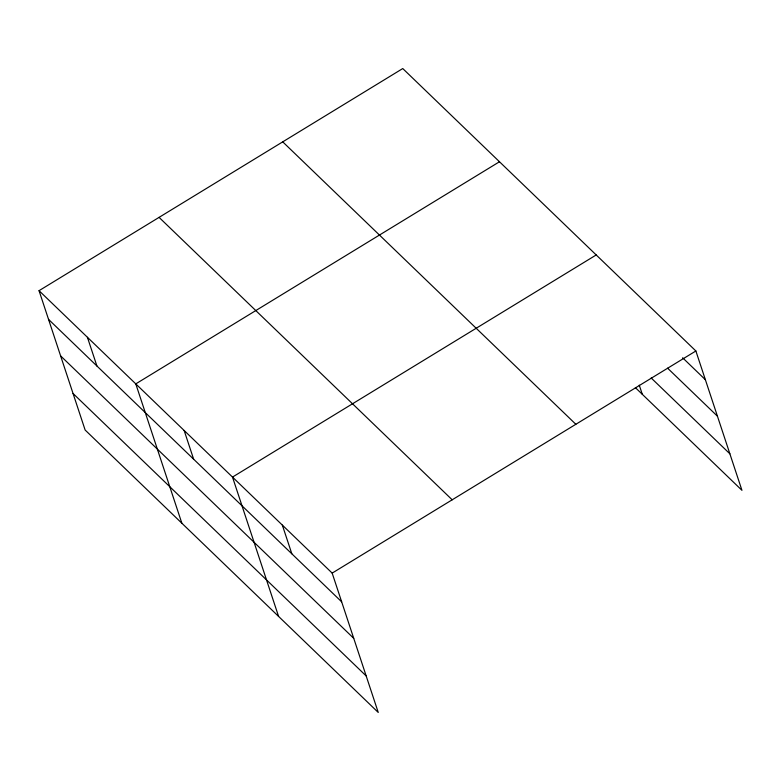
<?xml version="1.0" encoding="UTF-8"?>
<svg xmlns="http://www.w3.org/2000/svg" width="781" height="781" viewBox="0 0 781 781"><rect width="100%" height="100%" fill="white"/><g stroke="black" fill="none" stroke-linecap="round" stroke-linejoin="round"><path stroke-width="1.17" d="M39.05 290.678L332.169 573.108L378.248 712.448L85.129 430.019L39.05 290.678L402.752 68.552L695.871 350.981L741.95 490.322L635.383 387.64M499.479 161.755L135.777 383.881L181.856 523.221M596.206 254.957L232.504 477.084L278.592 616.424M332.169 573.108L695.871 350.981M682.633 357.786L705.36 379.693M667.609 368.183L717.436 416.195M651.198 378.004L729.874 453.81M282.732 141.849L575.851 424.288M159.07 217.372L452.189 499.811M48.539 319.38L341.658 601.819M60.615 355.892L353.734 638.321M73.063 393.507L366.172 675.936M639.268 385.17L642.294 394.298M282.331 525.096L291.83 553.797M184.14 430.477L193.639 459.189M87.413 337.275L96.912 365.986"/></g></svg>
